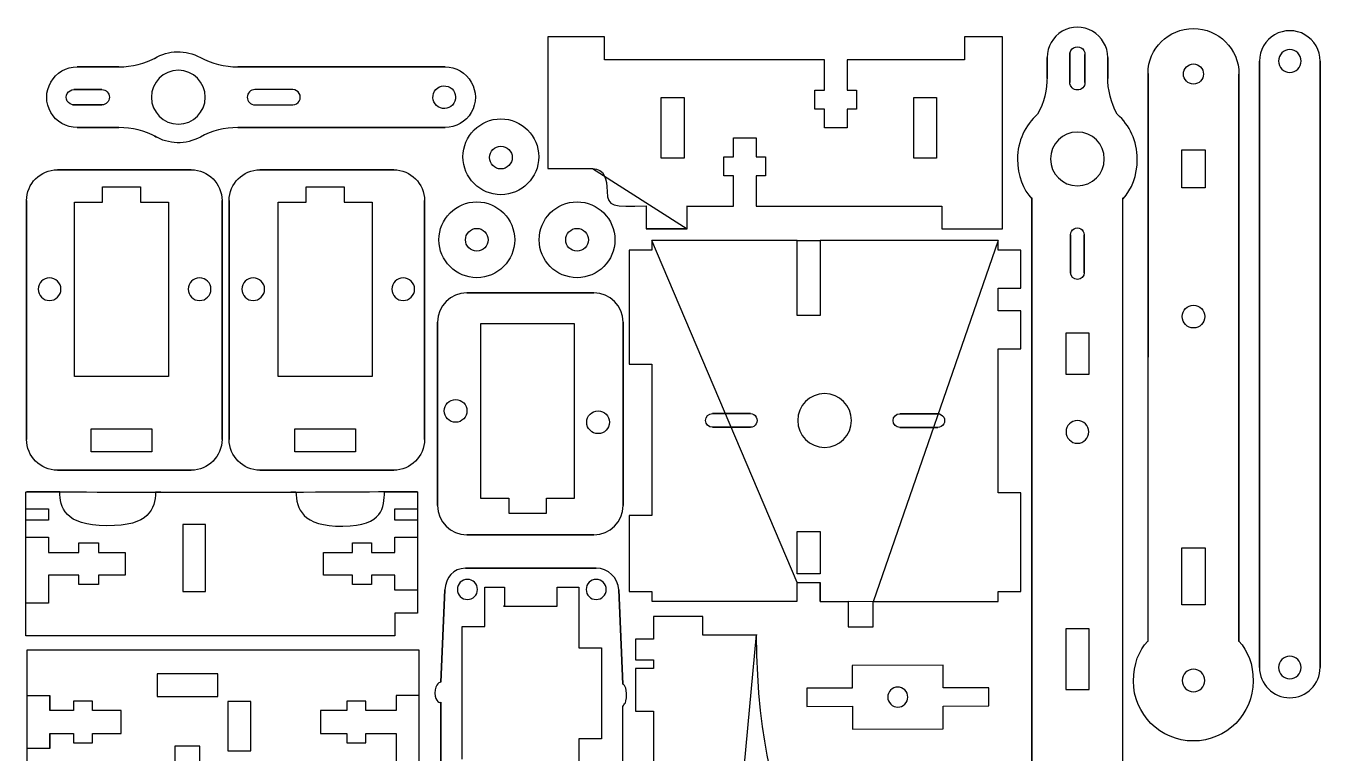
# Model space of a CAD drawing. Extents: x 6 to 931, y 6 to 506.
# Drawn here: x 10.7 to 498, y 232.1 to 505.8 of the extents above; entities that cross this region are included whole.
import ezdxf

# ---------------------------------------------------------------- set-up
doc = ezdxf.new("R2010")
doc.units = 0
doc.layers.add('MeArm1.0', color=7, linetype='CONTINUOUS')

msp = doc.modelspace()

# ---------------------------------------------------------------- linework, layer by layer
at = {"layer": 'MeArm1.0', "color": 5}
for points in [[(259.64, 429.41661), (259.639, 429.54184), (259.639, 438.09878), (259.64, 437.97355), (277.12428, 437.97355), (277.12428, 449.38268), (273.55886, 449.38268), (273.55886, 456.51353), (277.12428, 456.51353), (277.12428, 463.64419), (285.68104, 463.64419), (285.68104, 456.51353), (289.24646, 456.51353), (289.24646, 449.38268), (285.68104, 449.38268), (285.68104, 437.97355), (355.553, 437.97355), (355.553, 429.41661), (378.37145, 429.41661), (378.37145, 501.57996), (364.10994, 501.57996), (364.10994, 493.02302), (319.89986, 493.02302), (319.89986, 481.61388), (323.46529, 481.61388), (323.46529, 474.48322), (319.89986, 474.48322), (319.89986, 467.35237), (311.34292, 467.35237), (311.34292, 474.48322), (307.7775, 474.48322), (307.7775, 481.61388), (311.34292, 481.61388), (311.34292, 493.02302), (228.62642, 493.02302), (228.62642, 501.57996), (207.23425, 501.57996), (207.23425, 452.05032), (224.00384, 452.05032)], [(59.85965, 493.88576), (59.22309, 493.51828)], [(59.85965, 493.88576), (59.85965, 493.88576)], [(395.20303, 493.83613), (395.20303, 485.95336), (395.20311, 485.95333)], [(403.76005, 495.56907), (403.76005, 495.05263)], [(403.76005, 484.4993), (403.76005, 495.56907), (403.76005, 495.56907)], [(409.46462, 495.05263), (409.46462, 484.4993)], [(418.02148, 486.62716), (418.02148, 485.95336), (418.02148, 493.83613)], [(475.16363, 492.53725), (475.16363, 264.35455)], [(497.98153, 264.35455), (497.98153, 492.53725)], [(30.00017, 490.32034), (45.76591, 490.32034)], [(90.52346, 490.32034), (168.54235, 490.32034)], [(433.10273, 274.30235), (433.19633, 274.14043), (433.19733, 487.87377)], [(450.31008, 491.4266), (450.31008, 491.4266)], [(467.42346, 487.64759), (467.42346, 274.14043), (467.43626, 274.26311)], [(486.5724, 488.25878), (486.5724, 488.25878)], [(170.49693, 482.55622), (170.49693, 482.55622)], [(395.20311, 485.95333), (395.20311, 486.62713)], [(28.78346, 481.76339), (39.33679, 481.76339)], [(58.01898, 478.9112), (58.01898, 478.9112)], [(258.52625, 455.94269), (249.96949, 455.94269), (249.96949, 478.76114), (258.52625, 478.76114), (258.52625, 455.94269), (258.52625, 455.94269)], [(353.56282, 455.94269), (345.00587, 455.94269), (345.00587, 478.76114), (353.56282, 478.76114), (353.56282, 455.94269), (353.56282, 455.94269)], [(28.26702, 476.05883), (28.78346, 476.05883)], [(39.33679, 476.05883), (28.26702, 476.05883), (28.26702, 476.05883)], [(189.56613, 470.77084), (189.56613, 470.77084)], [(391.63787, 472.53338), (391.57557, 472.48828)], [(421.62922, 472.50581), (421.58672, 472.53341)], [(45.76591, 467.50188), (30.00017, 467.50188)], [(59.29465, 464.26049), (59.85965, 463.93664)], [(168.54235, 467.50188), (90.52346, 467.50188)], [(454.58855, 459.12457), (454.73131, 459.12457), (454.73131, 444.86306), (454.58855, 444.86306), (446.03161, 444.86306), (445.8894, 444.86306), (445.8894, 459.12457), (446.03161, 459.12457), (454.58855, 459.12457), (454.58855, 459.12457)], [(185.28766, 456.22419), (185.28766, 456.22419)], [(22.61685, 451.63884), (72.99828, 451.63884)], [(98.85367, 451.63884), (149.2351, 451.63884)], [(64.44499, 439.49183), (64.44499, 373.88904), (29.07645, 373.88904), (29.07645, 439.49183), (39.6296, 439.49183), (39.6296, 445.1964), (53.89111, 445.1964), (53.89111, 439.49183), (64.44499, 439.49183), (64.44499, 439.49183)], [(141.11172, 439.49183), (141.11172, 373.88904), (105.74318, 373.88904), (105.74318, 439.49183), (116.29651, 439.49183), (116.29651, 445.1964), (130.55802, 445.1964), (130.55802, 439.49183), (141.11172, 439.49183), (141.11172, 439.49183)], [(406.61225, 445.56589), (406.61225, 445.56589)], [(11.01567, 350.17644), (11.01567, 440.03767)], [(84.59946, 440.03767), (84.59946, 350.17644)], [(84.59946, 440.03767), (84.59946, 440.03767)], [(87.25249, 350.17644), (87.25249, 440.03767)], [(160.83628, 440.03767), (160.83628, 350.17644)], [(160.83628, 440.03767), (160.83628, 440.03767)], [(180.5037, 439.53784), (180.5037, 439.53784)], [(218.23665, 439.53784), (218.23665, 439.53784)], [(389.46235, 440.63533), (389.49845, 441.01686), (389.49845, 227.50916)], [(423.72604, 441.01632), (423.79684, 440.67476)], [(244.31403, 429.41661), (259.64, 429.41661), (259.64, 429.41661)], [(176.22523, 425.27633), (176.22523, 425.27633)], [(213.95818, 425.27633), (213.95818, 425.27633)], [(246.39444, 425.02076), (246.39444, 421.31258), (237.8375, 421.31258), (237.8375, 378.52859), (246.39444, 378.52859), (246.39444, 321.48274), (237.8375, 321.48274), (237.8375, 292.95972), (246.39444, 292.95972), (246.39444, 289.25209), (301.15785, 289.25209), (301.15785, 296.29531)], [(309.71515, 425.02076), (309.71515, 396.78197), (301.15821, 396.78197), (301.15821, 425.02076)], [(329.70692, 289.10349), (329.71792, 289.17909), (376.74369, 289.17909), (376.74405, 289.25209), (376.74405, 292.95972), (385.30045, 292.95972), (385.30045, 330.03968), (376.74405, 330.03968), (376.74405, 384.23316), (385.30045, 384.23316), (385.30045, 398.49467), (376.74405, 398.49467), (376.74405, 407.05107), (385.30045, 407.05107), (385.30045, 421.31258), (376.74405, 421.31258), (376.74405, 425.02076)], [(404.0452, 412.90733), (404.0452, 427.16884)], [(409.17893, 427.16884), (409.17893, 412.90733), (409.17893, 412.90733)], [(19.66407, 410.96881), (19.66407, 410.96881)], [(76.13872, 410.96881), (76.13872, 410.96881)], [(96.33098, 410.96881), (96.33098, 410.96881)], [(152.80564, 410.96881), (152.80564, 410.96881)], [(224.60096, 405.3192), (176.75518, 405.3192)], [(450.31008, 400.65317), (450.31008, 400.65317)], [(165.73762, 394.30163), (165.73762, 325.2727)], [(217.31495, 328.10591), (217.31495, 393.70816), (181.94696, 393.70816), (181.94696, 328.10591), (192.50029, 328.10591), (192.50029, 322.40079), (206.76162, 322.40079), (206.76162, 328.10591), (217.31495, 328.10591), (217.31495, 328.10591)], [(235.61834, 325.2727), (235.61834, 394.30163)], [(172.53421, 356.62874), (172.53421, 356.62874)], [(269.22398, 359.86046), (283.48549, 359.86046)], [(301.31224, 357.29378), (301.31224, 357.29378)], [(339.78215, 359.82267), (354.04348, 359.82267)], [(58.16958, 354.10715), (58.16958, 345.55021), (35.35131, 345.55021), (35.35131, 354.10715), (58.16958, 354.10715), (58.16958, 354.10715)], [(134.8365, 354.10715), (134.8365, 345.55021), (112.01804, 345.55021), (112.01804, 354.10715), (134.8365, 354.10715), (134.8365, 354.10715)], [(226.15704, 352.34991), (226.15704, 352.34991)], [(283.48549, 354.72655), (269.22398, 354.72655), (269.22398, 354.72655)], [(354.04348, 354.68876), (339.78215, 354.68876), (339.78215, 354.68876)], [(406.61225, 348.72242), (406.61225, 348.72242)], [(72.99828, 338.57472), (22.61685, 338.57472)], [(149.2351, 338.57472), (98.85367, 338.57472)], [(19.30499, 324.07991), (19.30499, 319.80143), (10.74805, 319.80143), (10.74805, 324.07991), (19.30499, 324.07991), (19.30499, 324.07991)], [(158.21118, 324.07991), (158.21118, 319.80143), (149.65424, 319.80143), (149.65424, 324.07991), (158.21118, 324.07991), (158.21118, 324.07991)], [(235.61834, 325.2727), (235.61834, 325.2727)], [(176.75518, 314.25514), (224.60096, 314.25514)], [(301.15871, 299.65627), (301.15871, 315.49357), (309.71547, 315.49357), (309.71547, 299.65627), (309.71547, 299.65627)], [(225.37973, 301.71181), (176.21811, 301.67181)], [(176.9715, 297.50526), (176.9715, 297.50526)], [(225.46005, 297.50526), (225.46005, 297.50526)], [(168.50712, 293.60301), (166.98901, 258.88125), (166.98901, 258.88128)], [(235.44309, 258.05121), (233.92481, 293.60303)], [(309.71461, 296.29531), (309.71461, 289.17907)], [(320.30573, 289.17907), (320.29473, 289.10347), (320.29473, 279.69127), (329.70693, 279.69127), (329.70693, 289.10347), (329.70692, 289.10349)], [(410.89072, 256.03146), (411.03311, 256.03146), (411.03311, 278.84991), (410.89072, 278.84991), (402.33396, 278.84991), (402.19102, 278.84991), (402.19102, 256.03146), (402.33396, 256.03146), (410.89072, 256.03146), (410.89072, 256.03146)], [(433.10224, 274.30235), (433.10273, 274.30235)], [(497.98153, 264.35455), (497.98153, 264.35455)], [(60.16908, 261.97772), (60.16908, 253.42096), (82.98753, 253.42096), (82.98753, 261.97772), (60.16908, 261.97772), (60.16908, 261.97772)], [(486.5724, 260.07608), (486.5724, 260.07608)], [(450.31008, 255.18642), (450.31008, 255.18642)], [(166.98901, 251.31011), (166.98901, 165.65799)], [(341.66152, 250.54496), (341.66207, 250.54632)], [(66.87184, 234.71285), (66.87184, 225.30011), (76.28477, 225.30011), (76.28477, 234.71285), (66.87184, 234.71285), (66.87184, 234.71285)]]:
    msp.add_lwpolyline(points, close=True, dxfattribs=at)
for points in [[(111.2139, 481.76339), (96.95239, 481.76339)], [(96.95239, 476.05883), (111.2139, 476.05883)], [(411.03256, 374.76309), (411.03256, 390.08888), (402.19157, 390.08888), (402.19157, 374.76309), (411.03256, 374.76309)], [(145.71842, 330.48876), (158.21118, 330.48876), (158.21118, 284.85258), (149.65424, 284.85258), (149.65424, 276.29564), (10.74805, 276.29564), (10.74805, 330.48876)], [(23.52596, 330.48876), (11.0332, 330.48876)], [(78.42726, 318.09547), (69.8705, 318.09547), (69.8705, 292.99548), (78.42726, 292.99548), (78.42726, 318.09547)], [(10.74805, 313.37506), (19.30499, 313.37506), (19.30499, 307.67049), (30.71413, 307.67049), (30.71413, 311.23573), (30.99928, 311.23573), (38.13012, 311.23573), (38.13012, 307.67049), (48.11316, 307.67049), (48.11316, 299.11409), (38.13012, 299.11409), (38.13012, 295.54867), (30.99928, 295.54867), (30.71413, 295.54867), (30.71413, 299.11409), (19.30499, 299.11409), (19.30499, 288.56021), (10.74805, 288.56021)], [(158.21118, 293.40953), (149.65424, 293.40953), (149.65424, 299.11409), (140.81215, 299.11409), (140.81215, 295.54867), (133.68149, 295.54867), (133.68149, 299.11409), (122.84246, 299.11409), (122.84246, 307.67049), (133.68149, 307.67049), (133.68149, 311.23573), (140.81215, 311.23573), (140.81215, 307.67049), (149.65424, 307.67049), (149.65424, 313.37505), (158.21118, 313.37505)], [(454.73131, 309.37954), (454.73131, 287.98737), (445.8894, 287.98737), (445.8894, 309.37954), (454.73131, 309.37954)], [(174.97512, 229.8347), (174.97512, 279.74934), (183.53188, 279.74934), (183.53188, 294.52137), (190.91883, 294.52137), (190.91883, 287.4503), (190.60295, 287.4503), (210.72413, 287.4503), (210.72413, 294.55417), (218.90005, 294.55417), (218.90005, 294.3004), (218.90005, 271.76324), (227.45681, 271.76324), (227.45681, 237.53511), (218.90005, 237.53511), (218.90005, 215.21892)], [(272.14043, 129.00447), (285.73909, 276.75257), (285.73909, 276.46797), (265.57987, 276.46797), (265.57987, 283.59882), (247.04062, 283.59882), (247.04062, 274.98017), (240.19492, 274.98017), (240.19492, 267.27921), (247.04062, 267.27921), (247.04062, 263.9177), (240.19492, 263.9177), (240.19492, 247.88343), (247.04062, 247.88343), (247.04062, 226.58947)], [(11.24021, 216.74371), (11.24021, 270.93683), (158.70316, 270.93683), (158.70316, 216.74371), (11.24021, 216.74371)], [(321.86211, 256.59664), (304.74823, 256.55834), (304.76463, 249.71282), (321.87833, 249.75152), (321.89803, 241.19458), (356.12507, 241.27128), (356.10587, 249.82822), (373.21957, 249.86642), (373.20497, 256.71157), (356.09126, 256.67327), (356.07206, 265.23076), (321.84502, 265.15376), (321.86362, 256.59682)], [(11.24021, 253.82349), (19.79715, 253.82349), (19.79715, 248.11892), (19.79715, 253.82349)], [(158.70316, 253.82349), (150.1464, 253.82349), (150.1464, 248.11892), (138.73708, 248.11892), (138.73708, 251.68434), (131.60697, 251.68434), (131.60697, 248.11892), (121.62393, 248.11892), (121.62393, 239.56143), (131.60697, 239.56143), (131.60697, 235.99619), (138.73708, 235.99619), (138.73708, 239.56143), (150.1464, 239.56143), (150.1464, 228.72314)], [(19.79715, 239.56143), (28.63906, 239.56143), (28.63906, 235.99619), (35.76991, 235.99619), (35.76991, 239.56143), (46.60875, 239.56143), (46.60875, 248.11892), (35.76991, 248.11892), (35.76991, 251.68434), (28.63906, 251.68434), (28.63906, 248.11892), (19.79715, 248.11892)], [(86.82605, 233.00161), (95.38244, 233.00161), (95.38244, 251.54141), (86.82605, 251.54141), (86.82605, 233.00161)], [(19.79715, 233.85741), (19.79715, 239.56143), (19.79715, 233.85741), (11.24021, 233.85741)]]:
    msp.add_lwpolyline(points, dxfattribs=at)
for points in [[(400.9076, 503.71713), (397.37796, 501.67875), (395.20303, 497.91216), (395.20303, 493.83613)], [(412.31692, 503.71713), (408.78709, 505.75495), (404.43779, 505.75495), (400.9076, 503.71713)], [(418.02148, 493.83613), (418.02148, 497.91216), (415.84711, 501.67875), (412.31692, 503.71713)], [(433.19733, 487.87377), (433.19733, 497.3254), (440.85794, 504.76129), (450.30957, 504.76129)], [(450.30957, 504.76129), (459.7612, 504.76129), (467.42346, 497.09922), (467.42346, 487.64759)], [(480.86783, 502.41769), (477.33818, 500.37986), (475.16363, 496.61327), (475.16363, 492.53725)], [(492.27696, 502.41769), (488.74732, 504.45607), (484.39838, 504.45607), (480.86783, 502.41769)], [(497.98153, 492.53725), (497.98153, 496.61327), (495.80715, 500.37986), (492.27696, 502.41769)], [(403.76005, 495.05263), (403.76005, 496.072), (404.30388, 497.01324), (405.18615, 497.52292)], [(405.18615, 497.52292), (406.06897, 498.03279), (407.15625, 498.03279), (408.03852, 497.52292)], [(408.03852, 497.52292), (408.92135, 497.01324), (409.46462, 496.072), (409.46462, 495.05263)], [(45.76591, 490.32034), (50.59587, 490.32034), (55.63302, 491.54727), (59.85965, 493.88576)], [(59.22309, 493.51828), (64.35645, 496.65215), (70.92413, 496.932), (76.42953, 493.88576)], [(76.42953, 493.88576), (80.65634, 491.54727), (85.69331, 490.32034), (90.52346, 490.32034)], [(486.57294, 496.81554), (484.20962, 496.81554), (482.29447, 494.90038), (482.29392, 492.53725)], [(482.29392, 492.53725), (482.29392, 490.17448), (484.20962, 488.25878), (486.5724, 488.25878)], [(486.5724, 488.25878), (488.93571, 488.25878), (490.85087, 490.17448), (490.85087, 492.53725)], [(490.85087, 492.53725), (490.85123, 494.90038), (488.93571, 496.81554), (486.57294, 496.81554)], [(20.11899, 484.61577), (22.15737, 488.14596), (25.92396, 490.32034), (30.00017, 490.32034)], [(68.14496, 489.037), (62.55266, 489.037), (58.01898, 484.5035), (58.01898, 478.9112)], [(78.2702, 478.9112), (78.2702, 484.5035), (73.73671, 489.037), (68.14496, 489.037)], [(168.54235, 490.32034), (172.6191, 490.32034), (176.38515, 488.14596), (178.42352, 484.61577)], [(446.53107, 487.64759), (446.53107, 489.73453), (448.22315, 491.4266), (450.31008, 491.4266)], [(450.31063, 483.86858), (448.22315, 483.86804), (446.53162, 485.56066), (446.53107, 487.64759)], [(450.31008, 491.4266), (452.39757, 491.4266), (454.08964, 489.73453), (454.08964, 487.64759)], [(454.08964, 487.64759), (454.08964, 485.56066), (452.39757, 483.86858), (450.31063, 483.86858)], [(20.11899, 473.20663), (18.08116, 476.73664), (18.08116, 481.08558), (20.11899, 484.61577)], [(164.61274, 481.14965), (165.84898, 483.16265), (168.48338, 483.79301), (170.49693, 482.55622)], [(170.49693, 482.55622), (172.50939, 481.31943), (173.13901, 478.68447), (171.90277, 476.67202)], [(178.42352, 484.61577), (180.46135, 481.08558), (180.46135, 476.73664), (178.42352, 473.20663)], [(395.20311, 486.62713), (395.20311, 481.79698), (393.97673, 476.76001), (391.63787, 472.53338)], [(406.61225, 481.64747), (405.03719, 481.64693), (403.76005, 482.92406), (403.76005, 484.4993)], [(409.46462, 484.4993), (409.46462, 482.92406), (408.18749, 481.64747), (406.61225, 481.64747)], [(421.58672, 472.53341), (419.24842, 476.76004), (418.02148, 481.79701), (418.02148, 486.62716)], [(26.31317, 477.48492), (25.80348, 478.36774), (25.80348, 479.45502), (26.31317, 480.3373)], [(26.31317, 480.3373), (26.82285, 481.21957), (27.76409, 481.76339), (28.78346, 481.76339)], [(39.33679, 481.76339), (40.91203, 481.76339), (42.18862, 480.48626), (42.18862, 478.9112)], [(42.18862, 478.9112), (42.18917, 477.33596), (40.91203, 476.05883), (39.33679, 476.05883)], [(58.01898, 478.9112), (58.01898, 473.31927), (62.55266, 468.78577), (68.14441, 468.78577)], [(68.14441, 468.78577), (73.73671, 468.78577), (78.2702, 473.3189), (78.2702, 478.9112)], [(94.10075, 478.9112), (94.1002, 477.33596), (95.37788, 476.05883), (96.95239, 476.05883)], [(96.95239, 481.76339), (95.37788, 481.76339), (94.10075, 480.48626), (94.10075, 478.9112)], [(113.68438, 480.3373), (113.17469, 481.21957), (112.23327, 481.76339), (111.2139, 481.76339)], [(113.68438, 477.48492), (114.19352, 478.36774), (114.19352, 479.45502), (113.68438, 480.3373)], [(166.01875, 475.266), (164.0052, 476.50279), (163.37649, 479.13684), (164.61274, 481.14965)], [(30.00017, 467.50188), (25.92396, 467.50188), (22.15737, 469.67681), (20.11899, 473.20663)], [(28.78346, 476.05883), (27.76409, 476.05883), (26.82285, 476.60265), (26.31317, 477.48492)], [(111.2139, 476.05883), (112.23327, 476.05883), (113.17469, 476.60265), (113.68438, 477.48492)], [(171.90277, 476.67202), (170.66616, 474.65902), (168.03157, 474.02976), (166.01875, 475.266)], [(178.42352, 473.20663), (176.38515, 469.67681), (172.6191, 467.50188), (168.54235, 467.50188)], [(175.30462, 456.50933), (175.30462, 464.38572), (181.68974, 470.77084), (189.56613, 470.77084)], [(189.56613, 470.77084), (197.44252, 470.77084), (203.82764, 464.38572), (203.82764, 456.50933)], [(391.57557, 472.48828), (386.96814, 468.36042), (384.06867, 462.36395), (384.06867, 455.69167)], [(429.15584, 455.69112), (429.15639, 462.37381), (426.24815, 468.37758), (421.62922, 472.50581)], [(59.85965, 463.93664), (55.63302, 466.27495), (50.59587, 467.50188), (45.76591, 467.50188)], [(76.42953, 463.93664), (70.9495, 460.90482), (64.41706, 461.16769), (59.29465, 464.26049)], [(90.52346, 467.50188), (85.69332, 467.50188), (80.65634, 466.27495), (76.42953, 463.93664)], [(406.61225, 465.81711), (401.01995, 465.81711), (396.487, 461.28343), (396.487, 455.69168)], [(416.73768, 455.69113), (416.73822, 461.28343), (412.20418, 465.81711), (406.61225, 465.81711)], [(185.28766, 456.22419), (185.28766, 458.58696), (187.20336, 460.50266), (189.56613, 460.50266)], [(189.56613, 460.50266), (191.9289, 460.50266), (193.8446, 458.58696), (193.8446, 456.22419)], [(189.56613, 442.24782), (181.68974, 442.24782), (175.30462, 448.63294), (175.30462, 456.50933)], [(189.56613, 451.94571), (187.20336, 451.94571), (185.28766, 453.86142), (185.28766, 456.22419)], [(203.82764, 456.50933), (203.82764, 448.63294), (197.44252, 442.24782), (189.56613, 442.24782)], [(193.8446, 456.22419), (193.8446, 453.86142), (191.9289, 451.94571), (189.56613, 451.94571)], [(384.06867, 455.69167), (384.06867, 449.29122), (386.16911, 444.27268), (389.46235, 440.63533)], [(396.487, 455.69168), (396.487, 450.09938), (401.01995, 445.56589), (406.61225, 445.56589)], [(406.61225, 445.56589), (412.20418, 445.56589), (416.73768, 450.09938), (416.73768, 455.69113)], [(423.79684, 440.67476), (427.06982, 444.30901), (429.15584, 449.31495), (429.15584, 455.69112)], [(11.01567, 440.03767), (11.01567, 446.41859), (16.23593, 451.63884), (22.61685, 451.63884)], [(72.99828, 451.63884), (79.37921, 451.63884), (84.59946, 446.41859), (84.59946, 440.03767)], [(87.25249, 440.03767), (87.25249, 446.41859), (92.47275, 451.63884), (98.85367, 451.63884)], [(149.2351, 451.63884), (155.61602, 451.63884), (160.83628, 446.41859), (160.83628, 440.03767)], [(224.00384, 452.05032), (228.73814, 452.05032), (229.40938, 448.17967), (229.59449, 443.43806)], [(229.59449, 443.43806), (229.82998, 437.41567), (231.41508, 437.89852), (244.31403, 438.04036)], [(166.24219, 425.27633), (166.24219, 433.15272), (172.62731, 439.53784), (180.5037, 439.53784)], [(180.5037, 439.53784), (188.38009, 439.53784), (194.76521, 433.15272), (194.76521, 425.27633)], [(203.97569, 425.27633), (203.97569, 433.15272), (210.36063, 439.53784), (218.23665, 439.53784)], [(218.23665, 439.53784), (226.11304, 439.53784), (232.49816, 433.15272), (232.49816, 425.27633)], [(423.72604, 227.50861), (423.72604, 227.50916), (423.72604, 441.01632), (423.72604, 441.01632)], [(244.31403, 438.04036), (244.31403, 435.49176), (244.31403, 432.50758), (244.31403, 429.41661)], [(176.22523, 425.27633), (176.22523, 427.6391), (178.14093, 429.5548), (180.5037, 429.5548)], [(180.5037, 429.5548), (182.86647, 429.5548), (184.78217, 427.6391), (184.78217, 425.27633)], [(213.95818, 425.27633), (213.95818, 427.6391), (215.87388, 429.5548), (218.23665, 429.5548)], [(218.23665, 429.5548), (220.59997, 429.5548), (222.51513, 427.6391), (222.51513, 425.27633)], [(404.0452, 427.16884), (404.0452, 428.0858), (404.53462, 428.93339), (405.32854, 429.39178)], [(405.32854, 429.39178), (406.12282, 429.85035), (407.10185, 429.85035), (407.89559, 429.39178)], [(407.89559, 429.39178), (408.69005, 428.93339), (409.17893, 428.0858), (409.17893, 427.16884)], [(180.5037, 411.01482), (172.62731, 411.01482), (166.24219, 417.39994), (166.24219, 425.27633)], [(180.5037, 420.99786), (178.14093, 420.99786), (176.22523, 422.91356), (176.22523, 425.27633)], [(194.76521, 425.27633), (194.76521, 417.39994), (188.38009, 411.01482), (180.5037, 411.01482)], [(184.78217, 425.27633), (184.78217, 422.91356), (182.86647, 420.99786), (180.5037, 420.99786)], [(218.23665, 411.01482), (210.36063, 411.01482), (203.97569, 417.39994), (203.97569, 425.27633)], [(218.23665, 420.99786), (215.87388, 420.99786), (213.95818, 422.91356), (213.95818, 425.27633)], [(232.49816, 425.27633), (232.49816, 417.39994), (226.11304, 411.01482), (218.23665, 411.01482)], [(222.51513, 425.27633), (222.51513, 422.91356), (220.59997, 420.99786), (218.23665, 420.99786)], [(301.15821, 425.02076), (301.15785, 425.02076), (246.39444, 425.02076), (246.39444, 425.02076)], [(376.74405, 425.02076), (376.74405, 425.02076), (309.71461, 425.02076), (309.71515, 425.02076)], [(19.66407, 410.96881), (17.30039, 410.96881), (15.38524, 409.05366), (15.38524, 406.69089)], [(23.942, 406.69034), (23.942, 409.05366), (22.0263, 410.96881), (19.66407, 410.96881)], [(76.13872, 410.96881), (73.77595, 410.96881), (71.86025, 409.05366), (71.86025, 406.69089)], [(80.4172, 406.69034), (80.4172, 409.05366), (78.5015, 410.96881), (76.13872, 410.96881)], [(96.33098, 410.96881), (93.96712, 410.96881), (92.05197, 409.05366), (92.05197, 406.69089)], [(100.60891, 406.69034), (100.60891, 409.05366), (98.69321, 410.96881), (96.33098, 410.96881)], [(152.80564, 410.96881), (150.44287, 410.96881), (148.52717, 409.05366), (148.52717, 406.69089)], [(157.08411, 406.69034), (157.08411, 409.05366), (155.16841, 410.96881), (152.80564, 410.96881)], [(406.61225, 410.34011), (405.19455, 410.34011), (404.0452, 411.48945), (404.0452, 412.90733)], [(409.17893, 412.90733), (409.17893, 411.48945), (408.03013, 410.34011), (406.61225, 410.34011)], [(15.38524, 406.69089), (15.38524, 404.32757), (17.30039, 402.41242), (19.66353, 402.41242)], [(19.66353, 402.41242), (22.0263, 402.41205), (23.942, 404.32757), (23.942, 406.69034)], [(71.86025, 406.69089), (71.86025, 404.32757), (73.77595, 402.41242), (76.13872, 402.41242)], [(76.13872, 402.41242), (78.5015, 402.41205), (80.4172, 404.32757), (80.4172, 406.69034)], [(92.05197, 406.69089), (92.05197, 404.32757), (93.96712, 402.41242), (96.33044, 402.41242)], [(96.33044, 402.41242), (98.69321, 402.41205), (100.60891, 404.32757), (100.60891, 406.69034)], [(148.52717, 406.69089), (148.52717, 404.32757), (150.44287, 402.41242), (152.80564, 402.41242)], [(152.80564, 402.41242), (155.16841, 402.41205), (157.08411, 404.32757), (157.08411, 406.69034)], [(176.75518, 405.3192), (170.69555, 405.3192), (165.73762, 400.36127), (165.73762, 394.30163)], [(235.61834, 394.30163), (235.61834, 400.36127), (230.6606, 405.3192), (224.60096, 405.3192)], [(446.03161, 396.3747), (446.03161, 398.73801), (447.94731, 400.65317), (450.31008, 400.65317)], [(450.31008, 400.65317), (452.6734, 400.65317), (454.58855, 398.73801), (454.58855, 396.37524)], [(450.31063, 392.09677), (447.94731, 392.09622), (446.03216, 394.01192), (446.03161, 396.3747)], [(454.58855, 396.37524), (454.5891, 394.01192), (452.6734, 392.09677), (450.31063, 392.09677)], [(311.43821, 367.41903), (305.84592, 367.41903), (301.31224, 362.88553), (301.31224, 357.29378)], [(321.56346, 357.29378), (321.56346, 362.88553), (317.02996, 367.41903), (311.43821, 367.41903)], [(168.25574, 360.90667), (168.25574, 363.26999), (170.1709, 365.18514), (172.53367, 365.18514)], [(172.53421, 356.62874), (170.1709, 356.62874), (168.25574, 358.5439), (168.25574, 360.90667)], [(172.53367, 365.18514), (174.89698, 365.18569), (176.81214, 363.26999), (176.81269, 360.90721)], [(176.81269, 360.90721), (176.81269, 358.5439), (174.89698, 356.62874), (172.53421, 356.62874)], [(221.87857, 356.6282), (221.87857, 358.99097), (223.79372, 360.90612), (226.15649, 360.90612)], [(226.15649, 360.90612), (228.51981, 360.90667), (230.43496, 358.99097), (230.43551, 356.6282)], [(226.15704, 352.34991), (223.79372, 352.34991), (221.87857, 354.26543), (221.87857, 356.6282)], [(230.43551, 356.6282), (230.43551, 354.26543), (228.51981, 352.34991), (226.15704, 352.34991)], [(269.22398, 354.72655), (267.80609, 354.72655), (266.65675, 355.8759), (266.65729, 357.29378)], [(266.65729, 357.29378), (266.65729, 358.71111), (267.80609, 359.86046), (269.22398, 359.86046)], [(283.48549, 359.86046), (284.40244, 359.86046), (285.25003, 359.3714), (285.7086, 358.57712)], [(285.7086, 356.00989), (285.25003, 355.21561), (284.40244, 354.72655), (283.48549, 354.72655)], [(285.7086, 358.57712), (286.16699, 357.78265), (286.16699, 356.80418), (285.7086, 356.00989)], [(301.31224, 357.29378), (301.31224, 351.70148), (305.84592, 347.16835), (311.43767, 347.16835)], [(311.43767, 347.16835), (317.02996, 347.1678), (321.56346, 351.70148), (321.56346, 357.29378)], [(337.21492, 357.25544), (337.21492, 358.67333), (338.36427, 359.82267), (339.78215, 359.82267)], [(339.78215, 354.68876), (338.36427, 354.68876), (337.21492, 355.83756), (337.21492, 357.25544)], [(354.04348, 359.82267), (354.96044, 359.82267), (355.80766, 359.33307), (356.26659, 358.53879)], [(356.26659, 355.97156), (355.80766, 355.17782), (354.96044, 354.68876), (354.04348, 354.68876)], [(356.26659, 358.53879), (356.72517, 357.74505), (356.72517, 356.76584), (356.26659, 355.97156)], [(406.61225, 357.27826), (404.24948, 357.27881), (402.33432, 355.36366), (402.33396, 353.00089)], [(410.89017, 353.00034), (410.89072, 355.36366), (408.97502, 357.27826), (406.61225, 357.27826)], [(402.33396, 353.00089), (402.33396, 350.63702), (404.24948, 348.72242), (406.61225, 348.72242)], [(406.61225, 348.72242), (408.97502, 348.72242), (410.89017, 350.63702), (410.89017, 353.00034)], [(22.61685, 338.57472), (16.23593, 338.57472), (11.01567, 343.79552), (11.01567, 350.17644)], [(84.59946, 350.17644), (84.59946, 343.79552), (79.37921, 338.57472), (72.99828, 338.57472)], [(98.85367, 338.57472), (92.47275, 338.57472), (87.25249, 343.79552), (87.25249, 350.17644)], [(160.83628, 350.17644), (160.83628, 343.79552), (155.61602, 338.57472), (149.2351, 338.57472)], [(11.0332, 330.48876), (11.0332, 330.48876), (107.32153, 330.01741), (112.4109, 330.48876)], [(41.23223, 317.66485), (25.20471, 317.74975), (23.60318, 324.61241), (23.52596, 330.48876)], [(59.5683, 330.34034), (59.38465, 323.93131), (57.26047, 317.57996), (41.23223, 317.66485)], [(158.21118, 330.48876), (158.21118, 330.48876), (64.65766, 329.86826), (59.5683, 330.34034)], [(112.4109, 330.48876), (112.59454, 324.0799), (114.7074, 317.36418), (130.07517, 317.54327)], [(130.07517, 317.54327), (145.44258, 317.72235), (145.6412, 324.61241), (145.71842, 330.48876)], [(165.73762, 325.2727), (165.73762, 319.21307), (170.69555, 314.25514), (176.75518, 314.25514)], [(224.60096, 314.25514), (230.6606, 314.25514), (235.61834, 319.21307), (235.61834, 325.2727)], [(176.21811, 301.67181), (171.66636, 301.67181), (168.74516, 298.14837), (168.50712, 293.60301)], [(176.9715, 297.50526), (174.88457, 297.50526), (173.19231, 295.813), (173.19231, 293.72607)], [(180.75051, 293.72571), (180.75051, 295.813), (179.05899, 297.50526), (176.9715, 297.50526)], [(225.46005, 297.50526), (223.37294, 297.50526), (221.68086, 295.813), (221.68086, 293.72607)], [(233.92481, 293.60303), (233.68676, 298.14839), (229.93148, 301.71181), (225.37973, 301.71181)], [(229.23906, 293.72571), (229.23906, 295.813), (227.54754, 297.50526), (225.46005, 297.50526)], [(309.71547, 299.65627), (309.71492, 299.65627), (301.15871, 299.65627), (301.15871, 299.65627)], [(173.19231, 293.72607), (173.19231, 291.63859), (174.88457, 289.94651), (176.9715, 289.94651)], [(176.9715, 289.94651), (179.05899, 289.94651), (180.75051, 291.63859), (180.75051, 293.72571)], [(221.68086, 293.72607), (221.68086, 291.63859), (223.37294, 289.94651), (225.46005, 289.94651)], [(225.46005, 289.94651), (227.54754, 289.94651), (229.23906, 291.63859), (229.23906, 293.72571)], [(301.15785, 296.29531), (301.15785, 296.29531), (309.71406, 296.29531), (309.71461, 296.29531)], [(309.71461, 289.17907), (309.71406, 289.17907), (320.30573, 289.17907), (320.30573, 289.17907)], [(323.59143, 185.44298), (314.51403, 188.97098), (286.8941, 190.46133), (285.73909, 276.75257)], [(427.70801, 259.24601), (427.70801, 265.64665), (429.80846, 270.66555), (433.10224, 274.30235)], [(467.43626, 274.26311), (470.70941, 270.62941), (472.79525, 265.62329), (472.79525, 259.24711)], [(486.57294, 268.63302), (484.20962, 268.63302), (482.29447, 266.71732), (482.29392, 264.35455)], [(490.85087, 264.35455), (490.85123, 266.71732), (488.93571, 268.63302), (486.57294, 268.63302)], [(450.31063, 263.74282), (447.94731, 263.74336), (446.03216, 261.82766), (446.03216, 259.46489)], [(454.58855, 259.46489), (454.58855, 261.82766), (452.6734, 263.74282), (450.31063, 263.74282)], [(475.16363, 264.35455), (475.16363, 258.05322), (480.27161, 252.94541), (486.5724, 252.94541)], [(482.29392, 264.35455), (482.29392, 261.99178), (484.20962, 260.07608), (486.5724, 260.07608)], [(486.5724, 252.94541), (492.87354, 252.94541), (497.98153, 258.05322), (497.98153, 264.35455)], [(486.5724, 260.07608), (488.93571, 260.07608), (490.85087, 261.99178), (490.85087, 264.35455)], [(166.98901, 258.88128), (166.98901, 258.88073), (164.71679, 258.53096), (164.71679, 254.64936)], [(450.25209, 236.70249), (437.80131, 236.70194), (427.70801, 246.79633), (427.70801, 259.24601)], [(446.03216, 259.46489), (446.03216, 257.10212), (447.94731, 255.18642), (450.31008, 255.18642)], [(472.79525, 259.24711), (472.79625, 246.79633), (462.70195, 236.70249), (450.25209, 236.70249)], [(450.31008, 255.18642), (452.6734, 255.18642), (454.58855, 257.10212), (454.58855, 259.46489)], [(164.71679, 254.64936), (164.71679, 251.47204), (166.98901, 250.82726), (166.98901, 251.31011)], [(236.88051, 254.64936), (236.88051, 257.82138), (235.44309, 258.05121), (235.44309, 258.05121)], [(235.44309, 249.17188), (235.44309, 251.01931), (236.88051, 249.36393), (236.88051, 254.64936)], [(336.30433, 255.87791), (334.8315, 254.39905), (334.83771, 252.00634), (336.31713, 250.53406)], [(341.64927, 255.89071), (340.17023, 257.36354), (337.77698, 257.35788), (336.30433, 255.87791)], [(341.66207, 250.54632), (343.13417, 252.02535), (343.12906, 254.41806), (341.64927, 255.89071)], [(235.44309, 165.65799), (235.44309, 165.65799), (235.44309, 226.03177), (235.44309, 249.17188)], [(336.31713, 250.53406), (337.79598, 249.06087), (340.18888, 249.06653), (341.66152, 250.54496)]]:
    msp.add_open_spline(points, degree=3, dxfattribs=at)

doc.saveas('drawing.dxf')
